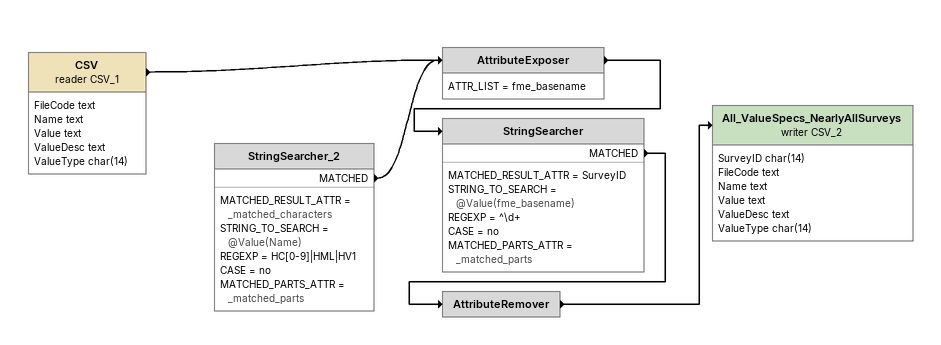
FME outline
CSV (reader CSV_1)
    attributes: FileCode text, Name text, Value text, ValueDesc text, ValueType char(14)
    -> AttributeExposer
StringSearcher_2
    MATCHED_RESULT_ATTR = _matched_characters
    STRING_TO_SEARCH = @Value(Name)
    REGEXP = HC[0-9]|HML|HV1
    CASE = no
    MATCHED_PARTS_ATTR = _matched_parts
    MATCHED -> AttributeExposer
AttributeExposer
    ATTR_LIST = fme_basename
    -> StringSearcher
StringSearcher
    MATCHED_RESULT_ATTR = SurveyID
    STRING_TO_SEARCH = @Value(fme_basename)
    REGEXP = ^\d+
    CASE = no
    MATCHED_PARTS_ATTR = _matched_parts
    MATCHED -> AttributeRemover
AttributeRemover
    -> All_ValueSpecs_NearlyAllSurveys (writer CSV_2)
All_ValueSpecs_NearlyAllSurveys (writer CSV_2)
    attributes: SurveyID char(14), FileCode text, Name text, Value text, ValueDesc text, ValueType char(14)
